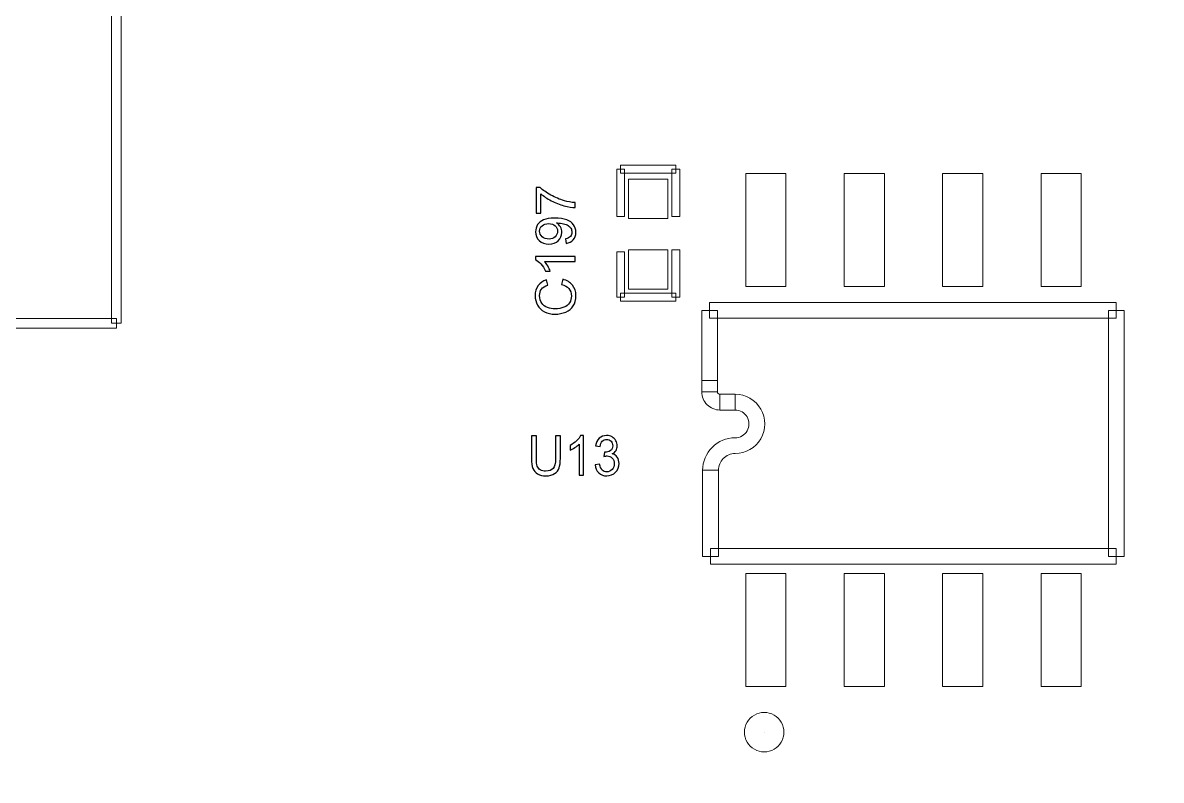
# Model space of a CAD drawing. Header units: millimetres. Extents: x -86 to 67, y -55 to 52.
# Drawn here: x -55.77 to -41.08, y -45.49 to -35.73 of the extents above; entities that cross this region are included whole.
import ezdxf

# ---------------------------------------------------------------- set-up
doc = ezdxf.new("R2010")
doc.units = ezdxf.units.MM
doc.header["$MEASUREMENT"] = 0
for name, color, linetype in [('BG_OUTLINE', 7, 'Continuous'), ('PG_SILKSCREEN_TOP', 7, 'Continuous'), ('PIN_TOP', 7, 'Continuous'), ('RD_SILKSCREEN_TOP', 7, 'Continuous')]:
    doc.layers.add(name, color=color, linetype=linetype)

msp = doc.modelspace()

# ---------------------------------------------------------------- linework, layer by layer
at = {"layer": 'BG_OUTLINE', "color": 3, "lineweight": 9}
msp.add_open_spline([(-60.0926, 34.7331), (-60.0926, 34.7331), (63.7724, 34.7331), (63.7724, 34.7331), (63.7724, 34.7331), (64.585, 34.7336), (65.3646, 34.4113), (65.9396, 33.837), (65.9396, 33.837), (66.5146, 33.2627), (66.8379, 32.4797), (66.8384, 31.667), (66.8384, 31.667), (66.8384, 31.667), (66.8412, -52.28), (66.8412, -52.28), (66.8412, -52.28), (66.8412, -52.28), (66.8384, -52.1933), (66.8384, -52.1933), (66.8384, -52.1933), (66.8389, -53.006), (66.5166, -53.7856), (65.9424, -54.3606), (65.9424, -54.3606), (65.3681, -54.9356), (64.585, -55.2589), (63.7724, -55.2594), (63.7724, -55.2594), (63.7724, -55.2594), (-60.1869, -55.2594), (-60.1869, -55.2594), (-60.1869, -55.2594), (-60.1869, -55.2594), (-60.0853, -55.2518), (-60.0853, -55.2518), (-60.0853, -55.2518), (-60.8979, -55.2523), (-61.6775, -54.9299), (-62.2525, -54.3557), (-62.2525, -54.3557), (-62.8275, -53.7814), (-63.1508, -52.9984), (-63.1513, -52.1857), (-63.1513, -52.1857), (-63.1513, -52.1857), (-63.1587, 31.667), (-63.1587, 31.667), (-63.1587, 31.667), (-63.1592, 32.4797), (-62.8369, 33.2593), (-62.2626, 33.8343), (-62.2626, 33.8343), (-61.6883, 34.4093), (-60.9053, 34.7326), (-60.0926, 34.7331)], degree=3, knots=[0, 0, 0, 0, 0.0714286, 0.0714286, 0.0714286, 0.0714286, 0.1428571, 0.1428571, 0.1428571, 0.1428571, 0.2142857, 0.2142857, 0.2142857, 0.2142857, 0.2857143, 0.2857143, 0.2857143, 0.2857143, 0.3571429, 0.3571429, 0.3571429, 0.3571429, 0.4285714, 0.4285714, 0.4285714, 0.4285714, 0.5, 0.5, 0.5, 0.5, 0.5714286, 0.5714286, 0.5714286, 0.5714286, 0.6428571, 0.6428571, 0.6428571, 0.6428571, 0.7142857, 0.7142857, 0.7142857, 0.7142857, 0.7857143, 0.7857143, 0.7857143, 0.7857143, 0.8571429, 0.8571429, 0.8571429, 0.8571429, 0.9285714, 0.9285714, 0.9285714, 0.9285714, 1, 1, 1, 1], dxfattribs=at)
at = {"layer": 'PG_SILKSCREEN_TOP', "color": 6, "lineweight": 9}
for points, knots in [([(-54.6233, -12.6265), (-54.6233, -12.6265), (-54.4963, -12.6265), (-54.4963, -12.6265), (-54.4963, -12.6265), (-54.4963, -12.6265), (-54.4963, -39.6013), (-54.4963, -39.6013), (-54.4963, -39.6013), (-54.4963, -39.6013), (-54.6233, -39.6013), (-54.6233, -39.6013), (-54.6233, -39.6013), (-54.6233, -39.6013), (-54.6233, -12.6265), (-54.6233, -12.6265)], [0, 0, 0, 0, 0.25, 0.25, 0.25, 0.25, 0.5, 0.5, 0.5, 0.5, 0.75, 0.75, 0.75, 0.75, 1, 1, 1, 1]), ([(-47.3446, -37.5632), (-47.3446, -37.5632), (-47.3446, -37.6648), (-47.3446, -37.6648), (-47.3446, -37.6648), (-47.3446, -37.6648), (-48.0558, -37.6648), (-48.0558, -37.6648), (-48.0558, -37.6648), (-48.0558, -37.6648), (-48.0558, -37.5632), (-48.0558, -37.5632), (-48.0558, -37.5632), (-48.0558, -37.5632), (-47.3446, -37.5632), (-47.3446, -37.5632)], [0, 0, 0, 0, 0.25, 0.25, 0.25, 0.25, 0.5, 0.5, 0.5, 0.5, 0.75, 0.75, 0.75, 0.75, 1, 1, 1, 1]), ([(-48.1066, -37.614), (-48.1066, -37.614), (-48.005, -37.614), (-48.005, -37.614), (-48.005, -37.614), (-48.005, -37.614), (-48.005, -38.2236), (-48.005, -38.2236), (-48.005, -38.2236), (-48.005, -38.2236), (-48.1066, -38.2236), (-48.1066, -38.2236), (-48.1066, -38.2236), (-48.1066, -38.2236), (-48.1066, -37.614), (-48.1066, -37.614)], [0, 0, 0, 0, 0.25, 0.25, 0.25, 0.25, 0.5, 0.5, 0.5, 0.5, 0.75, 0.75, 0.75, 0.75, 1, 1, 1, 1]), ([(-47.3954, -37.614), (-47.3954, -37.614), (-47.2938, -37.614), (-47.2938, -37.614), (-47.2938, -37.614), (-47.2938, -37.614), (-47.2938, -38.2236), (-47.2938, -38.2236), (-47.2938, -38.2236), (-47.2938, -38.2236), (-47.3954, -38.2236), (-47.3954, -38.2236), (-47.3954, -38.2236), (-47.3954, -38.2236), (-47.3954, -37.614), (-47.3954, -37.614)], [0, 0, 0, 0, 0.25, 0.25, 0.25, 0.25, 0.5, 0.5, 0.5, 0.5, 0.75, 0.75, 0.75, 0.75, 1, 1, 1, 1]), ([(-48.005, -39.265), (-48.005, -39.265), (-48.1066, -39.265), (-48.1066, -39.265), (-48.1066, -39.265), (-48.1066, -39.265), (-48.1066, -38.6808), (-48.1066, -38.6808), (-48.1066, -38.6808), (-48.1066, -38.6808), (-48.005, -38.6808), (-48.005, -38.6808), (-48.005, -38.6808), (-48.005, -38.6808), (-48.005, -39.265), (-48.005, -39.265)], [0, 0, 0, 0, 0.25, 0.25, 0.25, 0.25, 0.5, 0.5, 0.5, 0.5, 0.75, 0.75, 0.75, 0.75, 1, 1, 1, 1]), ([(-47.3954, -38.6554), (-47.3954, -38.6554), (-47.2938, -38.6554), (-47.2938, -38.6554), (-47.2938, -38.6554), (-47.2938, -38.6554), (-47.2938, -39.265), (-47.2938, -39.265), (-47.2938, -39.265), (-47.2938, -39.265), (-47.3954, -39.265), (-47.3954, -39.265), (-47.3954, -39.265), (-47.3954, -39.265), (-47.3954, -38.6554), (-47.3954, -38.6554)], [0, 0, 0, 0, 0.25, 0.25, 0.25, 0.25, 0.5, 0.5, 0.5, 0.5, 0.75, 0.75, 0.75, 0.75, 1, 1, 1, 1]), ([(-47.3446, -39.2142), (-47.3446, -39.2142), (-47.3446, -39.3158), (-47.3446, -39.3158), (-47.3446, -39.3158), (-47.3446, -39.3158), (-48.0558, -39.3158), (-48.0558, -39.3158), (-48.0558, -39.3158), (-48.0558, -39.3158), (-48.0558, -39.2142), (-48.0558, -39.2142), (-48.0558, -39.2142), (-48.0558, -39.2142), (-47.3446, -39.2142), (-47.3446, -39.2142)], [0, 0, 0, 0, 0.25, 0.25, 0.25, 0.25, 0.5, 0.5, 0.5, 0.5, 0.75, 0.75, 0.75, 0.75, 1, 1, 1, 1]), ([(-46.9088, -39.5365), (-46.9088, -39.5365), (-46.9088, -39.3333), (-46.9088, -39.3333), (-46.9088, -39.3333), (-46.9088, -39.3333), (-41.6629, -39.3333), (-41.6629, -39.3333), (-41.6629, -39.3333), (-41.6629, -39.3333), (-41.6629, -39.5365), (-41.6629, -39.5365), (-41.6629, -39.5365), (-41.6629, -39.5365), (-46.9088, -39.5365), (-46.9088, -39.5365)], [0, 0, 0, 0, 0.25, 0.25, 0.25, 0.25, 0.5, 0.5, 0.5, 0.5, 0.75, 0.75, 0.75, 0.75, 1, 1, 1, 1]), ([(-46.8072, -40.3376), (-46.8072, -40.3376), (-47.0104, -40.3376), (-47.0104, -40.3376), (-47.0104, -40.3376), (-47.0104, -40.3376), (-47.0104, -39.4349), (-47.0104, -39.4349), (-47.0104, -39.4349), (-47.0104, -39.4349), (-46.8072, -39.4349), (-46.8072, -39.4349), (-46.8072, -39.4349), (-46.8072, -39.4349), (-46.8072, -40.3376), (-46.8072, -40.3376)], [0, 0, 0, 0, 0.25, 0.25, 0.25, 0.25, 0.5, 0.5, 0.5, 0.5, 0.75, 0.75, 0.75, 0.75, 1, 1, 1, 1]), ([(-41.7645, -39.4349), (-41.7645, -39.4349), (-41.5613, -39.4349), (-41.5613, -39.4349), (-41.5613, -39.4349), (-41.5613, -39.4349), (-41.5613, -42.6069), (-41.5613, -42.6069), (-41.5613, -42.6069), (-41.5613, -42.6069), (-41.7645, -42.6069), (-41.7645, -42.6069), (-41.7645, -42.6069), (-41.7645, -42.6069), (-41.7645, -39.4349), (-41.7645, -39.4349)], [0, 0, 0, 0, 0.25, 0.25, 0.25, 0.25, 0.5, 0.5, 0.5, 0.5, 0.75, 0.75, 0.75, 0.75, 1, 1, 1, 1]), ([(-54.5598, -39.5378), (-54.5598, -39.5378), (-54.5598, -39.6648), (-54.5598, -39.6648), (-54.5598, -39.6648), (-54.5598, -39.6648), (-63.02, -39.6648), (-63.02, -39.6648), (-63.02, -39.6648), (-63.02, -39.6648), (-63.02, -39.5378), (-63.02, -39.5378), (-63.02, -39.5378), (-63.02, -39.5378), (-54.5598, -39.5378), (-54.5598, -39.5378)], [0, 0, 0, 0, 0.25, 0.25, 0.25, 0.25, 0.5, 0.5, 0.5, 0.5, 0.75, 0.75, 0.75, 0.75, 1, 1, 1, 1]), ([(-46.8072, -40.4842), (-46.8072, -40.4842), (-47.0104, -40.4842), (-47.0104, -40.4842), (-47.0104, -40.4842), (-47.0104, -40.4842), (-47.0104, -40.3376), (-47.0104, -40.3376), (-47.0104, -40.3376), (-47.0104, -40.3376), (-46.8072, -40.3376), (-46.8072, -40.3376), (-46.8072, -40.3376), (-46.8072, -40.3376), (-46.8072, -40.4842), (-46.8072, -40.4842)], [0, 0, 0, 0, 0.25, 0.25, 0.25, 0.25, 0.5, 0.5, 0.5, 0.5, 0.75, 0.75, 0.75, 0.75, 1, 1, 1, 1]), ([(-46.7746, -40.7199), (-46.8371, -40.72), (-46.897, -40.6952), (-46.9412, -40.6511), (-46.9412, -40.6511), (-46.9854, -40.6069), (-47.0103, -40.5467), (-47.0104, -40.4843)], [0, 0, 0, 0, 0.5, 0.5, 0.5, 0.5, 1, 1, 1, 1]), ([(-46.8072, -40.4841), (-46.8072, -40.4928), (-46.8038, -40.501), (-46.7977, -40.5071), (-46.7977, -40.5071), (-46.7916, -40.5133), (-46.7834, -40.5167), (-46.7747, -40.5167)], [0, 0, 0, 0, 0.5, 0.5, 0.5, 0.5, 1, 1, 1, 1]), ([(-46.5796, -40.5167), (-46.5796, -40.5167), (-46.5796, -40.7199), (-46.5796, -40.7199), (-46.5796, -40.7199), (-46.5796, -40.7199), (-46.7747, -40.7199), (-46.7747, -40.7199), (-46.7747, -40.7199), (-46.7747, -40.7199), (-46.7747, -40.5167), (-46.7747, -40.5167), (-46.7747, -40.5167), (-46.7747, -40.5167), (-46.5796, -40.5167), (-46.5796, -40.5167)], [0, 0, 0, 0, 0.25, 0.25, 0.25, 0.25, 0.5, 0.5, 0.5, 0.5, 0.75, 0.75, 0.75, 0.75, 1, 1, 1, 1]), ([(-46.5796, -40.5167), (-46.443, -40.5167), (-46.3168, -40.5896), (-46.2485, -40.7078), (-46.2485, -40.7078), (-46.1802, -40.8261), (-46.1802, -40.9718), (-46.2485, -41.0901), (-46.2485, -41.0901), (-46.3168, -41.2084), (-46.443, -41.2812), (-46.5796, -41.2812)], [0, 0, 0, 0, 0.3333333, 0.3333333, 0.3333333, 0.3333333, 0.6666667, 0.6666667, 0.6666667, 0.6666667, 1, 1, 1, 1]), ([(-46.5796, -41.078), (-46.5156, -41.078), (-46.4565, -41.0439), (-46.4245, -40.9885), (-46.4245, -40.9885), (-46.3925, -40.9331), (-46.3925, -40.8648), (-46.4245, -40.8094), (-46.4245, -40.8094), (-46.4565, -40.754), (-46.5156, -40.7199), (-46.5796, -40.7199)], [0, 0, 0, 0, 0.3333333, 0.3333333, 0.3333333, 0.3333333, 0.6666667, 0.6666667, 0.6666667, 0.6666667, 1, 1, 1, 1]), ([(-46.9982, -41.4967), (-46.9983, -41.3858), (-46.9543, -41.2793), (-46.8759, -41.2008), (-46.8759, -41.2008), (-46.7975, -41.1223), (-46.6906, -41.0781), (-46.5797, -41.078)], [0, 0, 0, 0, 0.5, 0.5, 0.5, 0.5, 1, 1, 1, 1]), ([(-46.5795, -41.2812), (-46.6367, -41.2813), (-46.6915, -41.304), (-46.7319, -41.3444), (-46.7319, -41.3444), (-46.7723, -41.3849), (-46.795, -41.4394), (-46.795, -41.4966)], [0, 0, 0, 0, 0.5, 0.5, 0.5, 0.5, 1, 1, 1, 1]), ([(-46.795, -42.6069), (-46.795, -42.6069), (-46.9982, -42.6069), (-46.9982, -42.6069), (-46.9982, -42.6069), (-46.9982, -42.6069), (-46.9982, -41.4966), (-46.9982, -41.4966), (-46.9982, -41.4966), (-46.9982, -41.4966), (-46.795, -41.4966), (-46.795, -41.4966), (-46.795, -41.4966), (-46.795, -41.4966), (-46.795, -42.6069), (-46.795, -42.6069)], [0, 0, 0, 0, 0.25, 0.25, 0.25, 0.25, 0.5, 0.5, 0.5, 0.5, 0.75, 0.75, 0.75, 0.75, 1, 1, 1, 1]), ([(-41.6629, -42.5053), (-41.6629, -42.5053), (-41.6629, -42.7085), (-41.6629, -42.7085), (-41.6629, -42.7085), (-41.6629, -42.7085), (-46.8966, -42.7085), (-46.8966, -42.7085), (-46.8966, -42.7085), (-46.8966, -42.7085), (-46.8966, -42.5053), (-46.8966, -42.5053), (-46.8966, -42.5053), (-46.8966, -42.5053), (-41.6629, -42.5053), (-41.6629, -42.5053)], [0, 0, 0, 0, 0.25, 0.25, 0.25, 0.25, 0.5, 0.5, 0.5, 0.5, 0.75, 0.75, 0.75, 0.75, 1, 1, 1, 1]), ([(-46.4587, -44.8733), (-46.4587, -44.7824), (-46.4102, -44.6984), (-46.3314, -44.6529), (-46.3314, -44.6529), (-46.2527, -44.6074), (-46.1557, -44.6074), (-46.0769, -44.6529), (-46.0769, -44.6529), (-45.9982, -44.6984), (-45.9497, -44.7824), (-45.9497, -44.8733)], [0, 0, 0, 0, 0.3333333, 0.3333333, 0.3333333, 0.3333333, 0.6666667, 0.6666667, 0.6666667, 0.6666667, 1, 1, 1, 1]), ([(-45.9497, -44.8733), (-45.9497, -44.9642), (-45.9982, -45.0483), (-46.0769, -45.0937), (-46.0769, -45.0937), (-46.1557, -45.1392), (-46.2527, -45.1392), (-46.3314, -45.0937), (-46.3314, -45.0937), (-46.4102, -45.0483), (-46.4587, -44.9642), (-46.4587, -44.8733)], [0, 0, 0, 0, 0.3333333, 0.3333333, 0.3333333, 0.3333333, 0.6666667, 0.6666667, 0.6666667, 0.6666667, 1, 1, 1, 1]), ([(-46.2037, -44.8733), (-46.2037, -44.8731), (-46.2038, -44.873), (-46.2039, -44.8729), (-46.2039, -44.8729), (-46.2041, -44.8728), (-46.2043, -44.8728), (-46.2044, -44.8729), (-46.2044, -44.8729), (-46.2046, -44.873), (-46.2047, -44.8731), (-46.2047, -44.8733)], [0, 0, 0, 0, 0.3333333, 0.3333333, 0.3333333, 0.3333333, 0.6666667, 0.6666667, 0.6666667, 0.6666667, 1, 1, 1, 1]), ([(-46.2047, -44.8733), (-46.2047, -44.8735), (-46.2046, -44.8737), (-46.2044, -44.8737), (-46.2044, -44.8737), (-46.2043, -44.8738), (-46.2041, -44.8738), (-46.2039, -44.8737), (-46.2039, -44.8737), (-46.2038, -44.8737), (-46.2037, -44.8735), (-46.2037, -44.8733)], [0, 0, 0, 0, 0.3333333, 0.3333333, 0.3333333, 0.3333333, 0.6666667, 0.6666667, 0.6666667, 0.6666667, 1, 1, 1, 1])]:
    msp.add_open_spline(points, degree=3, knots=knots, dxfattribs=at)
at = {"layer": 'PIN_TOP', "lineweight": 9}
for points in [[(-45.9245, -37.6678), (-45.9245, -37.6678), (-45.9245, -39.1258), (-45.9245, -39.1258), (-45.9245, -39.1258), (-45.9245, -39.1258), (-46.4427, -39.1258), (-46.4427, -39.1258), (-46.4427, -39.1258), (-46.4427, -39.1258), (-46.4427, -37.6678), (-46.4427, -37.6678), (-46.4427, -37.6678), (-46.4427, -37.6678), (-45.9245, -37.6678), (-45.9245, -37.6678)], [(-44.6545, -37.6678), (-44.6545, -37.6678), (-44.6545, -39.1258), (-44.6545, -39.1258), (-44.6545, -39.1258), (-44.6545, -39.1258), (-45.1727, -39.1258), (-45.1727, -39.1258), (-45.1727, -39.1258), (-45.1727, -39.1258), (-45.1727, -37.6678), (-45.1727, -37.6678), (-45.1727, -37.6678), (-45.1727, -37.6678), (-44.6545, -37.6678), (-44.6545, -37.6678)], [(-43.3845, -37.6678), (-43.3845, -37.6678), (-43.3845, -39.1258), (-43.3845, -39.1258), (-43.3845, -39.1258), (-43.3845, -39.1258), (-43.9027, -39.1258), (-43.9027, -39.1258), (-43.9027, -39.1258), (-43.9027, -39.1258), (-43.9027, -37.6678), (-43.9027, -37.6678), (-43.9027, -37.6678), (-43.9027, -37.6678), (-43.3845, -37.6678), (-43.3845, -37.6678)], [(-42.1145, -37.6678), (-42.1145, -37.6678), (-42.1145, -39.1258), (-42.1145, -39.1258), (-42.1145, -39.1258), (-42.1145, -39.1258), (-42.6327, -39.1258), (-42.6327, -39.1258), (-42.6327, -39.1258), (-42.6327, -39.1258), (-42.6327, -37.6678), (-42.6327, -37.6678), (-42.6327, -37.6678), (-42.6327, -37.6678), (-42.1145, -37.6678), (-42.1145, -37.6678)], [(-47.9542, -37.741), (-47.9542, -37.741), (-47.4462, -37.741), (-47.4462, -37.741), (-47.4462, -37.741), (-47.4462, -37.741), (-47.4462, -38.249), (-47.4462, -38.249), (-47.4462, -38.249), (-47.4462, -38.249), (-47.9542, -38.249), (-47.9542, -38.249), (-47.9542, -38.249), (-47.9542, -38.249), (-47.9542, -37.741), (-47.9542, -37.741)], [(-47.9542, -38.6554), (-47.9542, -38.6554), (-47.4462, -38.6554), (-47.4462, -38.6554), (-47.4462, -38.6554), (-47.4462, -38.6554), (-47.4462, -39.1634), (-47.4462, -39.1634), (-47.4462, -39.1634), (-47.4462, -39.1634), (-47.9542, -39.1634), (-47.9542, -39.1634), (-47.9542, -39.1634), (-47.9542, -39.1634), (-47.9542, -38.6554), (-47.9542, -38.6554)], [(-45.9245, -42.8276), (-45.9245, -42.8276), (-45.9245, -44.2856), (-45.9245, -44.2856), (-45.9245, -44.2856), (-45.9245, -44.2856), (-46.4427, -44.2856), (-46.4427, -44.2856), (-46.4427, -44.2856), (-46.4427, -44.2856), (-46.4427, -42.8276), (-46.4427, -42.8276), (-46.4427, -42.8276), (-46.4427, -42.8276), (-45.9245, -42.8276), (-45.9245, -42.8276)], [(-44.6545, -42.8276), (-44.6545, -42.8276), (-44.6545, -44.2856), (-44.6545, -44.2856), (-44.6545, -44.2856), (-44.6545, -44.2856), (-45.1727, -44.2856), (-45.1727, -44.2856), (-45.1727, -44.2856), (-45.1727, -44.2856), (-45.1727, -42.8276), (-45.1727, -42.8276), (-45.1727, -42.8276), (-45.1727, -42.8276), (-44.6545, -42.8276), (-44.6545, -42.8276)], [(-43.3845, -42.8276), (-43.3845, -42.8276), (-43.3845, -44.2856), (-43.3845, -44.2856), (-43.3845, -44.2856), (-43.3845, -44.2856), (-43.9027, -44.2856), (-43.9027, -44.2856), (-43.9027, -44.2856), (-43.9027, -44.2856), (-43.9027, -42.8276), (-43.9027, -42.8276), (-43.9027, -42.8276), (-43.9027, -42.8276), (-43.3845, -42.8276), (-43.3845, -42.8276)], [(-42.1145, -42.8276), (-42.1145, -42.8276), (-42.1145, -44.2856), (-42.1145, -44.2856), (-42.1145, -44.2856), (-42.1145, -44.2856), (-42.6327, -44.2856), (-42.6327, -44.2856), (-42.6327, -44.2856), (-42.6327, -44.2856), (-42.6327, -42.8276), (-42.6327, -42.8276), (-42.6327, -42.8276), (-42.6327, -42.8276), (-42.1145, -42.8276), (-42.1145, -42.8276)]]:
    msp.add_open_spline(points, degree=3, knots=[0, 0, 0, 0, 0.25, 0.25, 0.25, 0.25, 0.5, 0.5, 0.5, 0.5, 0.75, 0.75, 0.75, 0.75, 1, 1, 1, 1], dxfattribs=at)
at = {"layer": 'RD_SILKSCREEN_TOP', "color": 8}
for points, knots in [([(-49.0842, -38.1807), (-49.0842, -38.1807), (-49.1443, -38.1807), (-49.1443, -38.1807), (-49.1443, -38.1807), (-49.1443, -38.1807), (-49.1443, -37.8512), (-49.1443, -37.8512), (-49.1443, -37.8512), (-49.1443, -37.8512), (-49.0957, -37.8512), (-49.0957, -37.8512), (-49.0957, -37.8512), (-49.0612, -37.8836), (-49.0153, -37.9157), (-48.9582, -37.9476), (-48.9582, -37.9476), (-48.901, -37.9793), (-48.8421, -38.004), (-48.7818, -38.0213), (-48.7818, -38.0213), (-48.7391, -38.0339), (-48.6925, -38.0418), (-48.6418, -38.0453), (-48.6418, -38.0453), (-48.6418, -38.0453), (-48.6418, -38.1095), (-48.6418, -38.1095), (-48.6418, -38.1095), (-48.6819, -38.1088), (-48.7302, -38.101), (-48.787, -38.0859), (-48.787, -38.0859), (-48.8437, -38.0709), (-48.8984, -38.0493), (-48.9511, -38.0212), (-48.9511, -38.0212), (-49.0037, -37.993), (-49.0481, -37.9631), (-49.0842, -37.9313), (-49.0842, -37.9313), (-49.0842, -37.9313), (-49.0842, -38.1807), (-49.0842, -38.1807)], [0, 0, 0, 0, 0.0909091, 0.0909091, 0.0909091, 0.0909091, 0.1818182, 0.1818182, 0.1818182, 0.1818182, 0.2727273, 0.2727273, 0.2727273, 0.2727273, 0.3636364, 0.3636364, 0.3636364, 0.3636364, 0.4545455, 0.4545455, 0.4545455, 0.4545455, 0.5454545, 0.5454545, 0.5454545, 0.5454545, 0.6363636, 0.6363636, 0.6363636, 0.6363636, 0.7272727, 0.7272727, 0.7272727, 0.7272727, 0.8181818, 0.8181818, 0.8181818, 0.8181818, 0.9090909, 0.9090909, 0.9090909, 0.9090909, 1, 1, 1, 1]), ([(-48.7595, -38.571), (-48.7595, -38.571), (-48.7651, -38.5109), (-48.7651, -38.5109), (-48.7651, -38.5109), (-48.7369, -38.5058), (-48.7164, -38.4961), (-48.7036, -38.4818), (-48.7036, -38.4818), (-48.6909, -38.4674), (-48.6845, -38.4491), (-48.6845, -38.4265), (-48.6845, -38.4265), (-48.6845, -38.4073), (-48.6889, -38.3905), (-48.6977, -38.376), (-48.6977, -38.376), (-48.7065, -38.3616), (-48.7183, -38.3497), (-48.733, -38.3405), (-48.733, -38.3405), (-48.7477, -38.3311), (-48.7676, -38.3234), (-48.7925, -38.3171), (-48.7925, -38.3171), (-48.8175, -38.311), (-48.843, -38.3078), (-48.8689, -38.3078), (-48.8689, -38.3078), (-48.8716, -38.3078), (-48.8759, -38.3079), (-48.8814, -38.3081), (-48.8814, -38.3081), (-48.8616, -38.3207), (-48.8453, -38.3377), (-48.833, -38.3593), (-48.833, -38.3593), (-48.8205, -38.381), (-48.8144, -38.4045), (-48.8144, -38.4296), (-48.8144, -38.4296), (-48.8144, -38.4718), (-48.8297, -38.5075), (-48.8603, -38.5366), (-48.8603, -38.5366), (-48.8908, -38.5658), (-48.931, -38.5804), (-48.981, -38.5804), (-48.981, -38.5804), (-49.0327, -38.5804), (-49.0742, -38.5652), (-49.1057, -38.5347), (-49.1057, -38.5347), (-49.1373, -38.5043), (-49.153, -38.4661), (-49.153, -38.4202), (-49.153, -38.4202), (-49.153, -38.3872), (-49.144, -38.3569), (-49.1262, -38.3295), (-49.1262, -38.3295), (-49.1085, -38.3021), (-49.083, -38.2812), (-49.05, -38.267), (-49.05, -38.267), (-49.0171, -38.2528), (-48.9693, -38.2456), (-48.9067, -38.2456), (-48.9067, -38.2456), (-48.8418, -38.2456), (-48.79, -38.2526), (-48.7513, -38.2667), (-48.7513, -38.2667), (-48.7128, -38.281), (-48.6835, -38.302), (-48.6634, -38.3298), (-48.6634, -38.3298), (-48.6432, -38.3578), (-48.6331, -38.3904), (-48.6331, -38.428), (-48.6331, -38.428), (-48.6331, -38.4678), (-48.6442, -38.5003), (-48.6663, -38.5255), (-48.6663, -38.5255), (-48.6884, -38.5508), (-48.7194, -38.5659), (-48.7595, -38.571)], [0, 0, 0, 0, 0.0454545, 0.0454545, 0.0454545, 0.0454545, 0.0909091, 0.0909091, 0.0909091, 0.0909091, 0.1363636, 0.1363636, 0.1363636, 0.1363636, 0.1818182, 0.1818182, 0.1818182, 0.1818182, 0.2272727, 0.2272727, 0.2272727, 0.2272727, 0.2727273, 0.2727273, 0.2727273, 0.2727273, 0.3181818, 0.3181818, 0.3181818, 0.3181818, 0.3636364, 0.3636364, 0.3636364, 0.3636364, 0.4090909, 0.4090909, 0.4090909, 0.4090909, 0.4545455, 0.4545455, 0.4545455, 0.4545455, 0.5, 0.5, 0.5, 0.5, 0.5454545, 0.5454545, 0.5454545, 0.5454545, 0.5909091, 0.5909091, 0.5909091, 0.5909091, 0.6363636, 0.6363636, 0.6363636, 0.6363636, 0.6818182, 0.6818182, 0.6818182, 0.6818182, 0.7272727, 0.7272727, 0.7272727, 0.7272727, 0.7727273, 0.7727273, 0.7727273, 0.7727273, 0.8181818, 0.8181818, 0.8181818, 0.8181818, 0.8636364, 0.8636364, 0.8636364, 0.8636364, 0.9090909, 0.9090909, 0.9090909, 0.9090909, 0.9545455, 0.9545455, 0.9545455, 0.9545455, 1, 1, 1, 1]), ([(-48.9842, -38.3151), (-49.02, -38.3151), (-49.0486, -38.3246), (-49.0696, -38.3437), (-49.0696, -38.3437), (-49.0907, -38.3629), (-49.1012, -38.3858), (-49.1012, -38.4127), (-49.1012, -38.4127), (-49.1012, -38.4404), (-49.0899, -38.4646), (-49.0672, -38.4852), (-49.0672, -38.4852), (-49.0445, -38.5058), (-49.0151, -38.5161), (-48.979, -38.5161), (-48.979, -38.5161), (-48.9465, -38.5161), (-48.9202, -38.5063), (-48.9, -38.4867), (-48.9, -38.4867), (-48.8797, -38.4672), (-48.8696, -38.4431), (-48.8696, -38.4144), (-48.8696, -38.4144), (-48.8696, -38.3854), (-48.8797, -38.3617), (-48.9, -38.3431), (-48.9, -38.3431), (-48.9202, -38.3244), (-48.9483, -38.3151), (-48.9842, -38.3151)], [0, 0, 0, 0, 0.125, 0.125, 0.125, 0.125, 0.25, 0.25, 0.25, 0.25, 0.375, 0.375, 0.375, 0.375, 0.5, 0.5, 0.5, 0.5, 0.625, 0.625, 0.625, 0.625, 0.75, 0.75, 0.75, 0.75, 0.875, 0.875, 0.875, 0.875, 1, 1, 1, 1]), ([(-48.6418, -38.7405), (-48.6418, -38.7405), (-48.6418, -38.8029), (-48.6418, -38.8029), (-48.6418, -38.8029), (-48.6418, -38.8029), (-49.0401, -38.8029), (-49.0401, -38.8029), (-49.0401, -38.8029), (-49.0257, -38.818), (-49.0114, -38.8377), (-48.997, -38.8621), (-48.997, -38.8621), (-48.9827, -38.8866), (-48.9719, -38.9086), (-48.9648, -38.928), (-48.9648, -38.928), (-48.9648, -38.928), (-49.0251, -38.928), (-49.0251, -38.928), (-49.0251, -38.928), (-49.0416, -38.893), (-49.0615, -38.8624), (-49.0849, -38.8363), (-49.0849, -38.8363), (-49.1083, -38.8102), (-49.131, -38.7916), (-49.153, -38.7807), (-49.153, -38.7807), (-49.153, -38.7807), (-49.153, -38.7405), (-49.153, -38.7405), (-49.153, -38.7405), (-49.153, -38.7405), (-48.6418, -38.7405), (-48.6418, -38.7405)], [0, 0, 0, 0, 0.1111111, 0.1111111, 0.1111111, 0.1111111, 0.2222222, 0.2222222, 0.2222222, 0.2222222, 0.3333333, 0.3333333, 0.3333333, 0.3333333, 0.4444444, 0.4444444, 0.4444444, 0.4444444, 0.5555556, 0.5555556, 0.5555556, 0.5555556, 0.6666667, 0.6666667, 0.6666667, 0.6666667, 0.7777778, 0.7777778, 0.7777778, 0.7777778, 0.8888889, 0.8888889, 0.8888889, 0.8888889, 1, 1, 1, 1]), ([(-48.8203, -39.1009), (-48.8203, -39.1009), (-48.8032, -39.0335), (-48.8032, -39.0335), (-48.8032, -39.0335), (-48.748, -39.0476), (-48.7058, -39.0731), (-48.6766, -39.1097), (-48.6766, -39.1097), (-48.6476, -39.1464), (-48.6331, -39.1913), (-48.6331, -39.2444), (-48.6331, -39.2444), (-48.6331, -39.2992), (-48.6443, -39.3438), (-48.6666, -39.3782), (-48.6666, -39.3782), (-48.689, -39.4126), (-48.7213, -39.4388), (-48.7637, -39.4567), (-48.7637, -39.4567), (-48.8061, -39.4746), (-48.8516, -39.4836), (-48.9002, -39.4836), (-48.9002, -39.4836), (-48.9532, -39.4836), (-48.9994, -39.4735), (-49.0389, -39.4532), (-49.0389, -39.4532), (-49.0784, -39.4329), (-49.1083, -39.4041), (-49.1289, -39.3667), (-49.1289, -39.3667), (-49.1494, -39.3293), (-49.1596, -39.2882), (-49.1596, -39.2433), (-49.1596, -39.2433), (-49.1596, -39.1923), (-49.1466, -39.1495), (-49.1207, -39.1148), (-49.1207, -39.1148), (-49.0947, -39.0801), (-49.0583, -39.0559), (-49.0113, -39.0423), (-49.0113, -39.0423), (-49.0113, -39.0423), (-48.9956, -39.1085), (-48.9956, -39.1085), (-48.9956, -39.1085), (-49.0327, -39.1204), (-49.0596, -39.1374), (-49.0766, -39.16), (-49.0766, -39.16), (-49.0935, -39.1824), (-49.1019, -39.2106), (-49.1019, -39.2447), (-49.1019, -39.2447), (-49.1019, -39.2838), (-49.0926, -39.3164), (-49.0739, -39.3427), (-49.0739, -39.3427), (-49.055, -39.3691), (-49.0299, -39.3875), (-48.9982, -39.3981), (-48.9982, -39.3981), (-48.9667, -39.4088), (-48.9341, -39.4141), (-48.9006, -39.4141), (-48.9006, -39.4141), (-48.8572, -39.4141), (-48.8195, -39.4078), (-48.7871, -39.3953), (-48.7871, -39.3953), (-48.7549, -39.3826), (-48.7307, -39.363), (-48.7147, -39.3363), (-48.7147, -39.3363), (-48.6987, -39.3097), (-48.6908, -39.2809), (-48.6908, -39.2498), (-48.6908, -39.2498), (-48.6908, -39.2121), (-48.7017, -39.1802), (-48.7234, -39.154), (-48.7234, -39.154), (-48.7452, -39.1278), (-48.7775, -39.1102), (-48.8203, -39.1009)], [0, 0, 0, 0, 0.0454545, 0.0454545, 0.0454545, 0.0454545, 0.0909091, 0.0909091, 0.0909091, 0.0909091, 0.1363636, 0.1363636, 0.1363636, 0.1363636, 0.1818182, 0.1818182, 0.1818182, 0.1818182, 0.2272727, 0.2272727, 0.2272727, 0.2272727, 0.2727273, 0.2727273, 0.2727273, 0.2727273, 0.3181818, 0.3181818, 0.3181818, 0.3181818, 0.3636364, 0.3636364, 0.3636364, 0.3636364, 0.4090909, 0.4090909, 0.4090909, 0.4090909, 0.4545455, 0.4545455, 0.4545455, 0.4545455, 0.5, 0.5, 0.5, 0.5, 0.5454545, 0.5454545, 0.5454545, 0.5454545, 0.5909091, 0.5909091, 0.5909091, 0.5909091, 0.6363636, 0.6363636, 0.6363636, 0.6363636, 0.6818182, 0.6818182, 0.6818182, 0.6818182, 0.7272727, 0.7272727, 0.7272727, 0.7272727, 0.7727273, 0.7727273, 0.7727273, 0.7727273, 0.8181818, 0.8181818, 0.8181818, 0.8181818, 0.8636364, 0.8636364, 0.8636364, 0.8636364, 0.9090909, 0.9090909, 0.9090909, 0.9090909, 0.9545455, 0.9545455, 0.9545455, 0.9545455, 1, 1, 1, 1]), ([(-48.8962, -41.0505), (-48.8962, -41.0505), (-48.8335, -41.0505), (-48.8335, -41.0505), (-48.8335, -41.0505), (-48.8335, -41.0505), (-48.8335, -41.3447), (-48.8335, -41.3447), (-48.8335, -41.3447), (-48.8335, -41.3958), (-48.839, -41.4364), (-48.8498, -41.4666), (-48.8498, -41.4666), (-48.8605, -41.4967), (-48.8798, -41.5211), (-48.908, -41.5399), (-48.908, -41.5399), (-48.936, -41.5589), (-48.9728, -41.5683), (-49.0184, -41.5683), (-49.0184, -41.5683), (-49.0626, -41.5683), (-49.0989, -41.5601), (-49.127, -41.5436), (-49.127, -41.5436), (-49.1552, -41.5272), (-49.1753, -41.5034), (-49.1873, -41.4722), (-49.1873, -41.4722), (-49.1995, -41.4411), (-49.2054, -41.3986), (-49.2054, -41.3447), (-49.2054, -41.3447), (-49.2054, -41.3447), (-49.2054, -41.0505), (-49.2054, -41.0505), (-49.2054, -41.0505), (-49.2054, -41.0505), (-49.1428, -41.0505), (-49.1428, -41.0505), (-49.1428, -41.0505), (-49.1428, -41.0505), (-49.1428, -41.3443), (-49.1428, -41.3443), (-49.1428, -41.3443), (-49.1428, -41.3886), (-49.139, -41.4212), (-49.1314, -41.442), (-49.1314, -41.442), (-49.1238, -41.463), (-49.1106, -41.4791), (-49.0921, -41.4905), (-49.0921, -41.4905), (-49.0734, -41.5019), (-49.0507, -41.5076), (-49.0239, -41.5076), (-49.0239, -41.5076), (-48.9778, -41.5076), (-48.945, -41.4963), (-48.9254, -41.4738), (-48.9254, -41.4738), (-48.9059, -41.4514), (-48.8962, -41.4082), (-48.8962, -41.3443), (-48.8962, -41.3443), (-48.8962, -41.3443), (-48.8962, -41.0505), (-48.8962, -41.0505)], [0, 0, 0, 0, 0.0588235, 0.0588235, 0.0588235, 0.0588235, 0.1176471, 0.1176471, 0.1176471, 0.1176471, 0.1764706, 0.1764706, 0.1764706, 0.1764706, 0.2352941, 0.2352941, 0.2352941, 0.2352941, 0.2941176, 0.2941176, 0.2941176, 0.2941176, 0.3529412, 0.3529412, 0.3529412, 0.3529412, 0.4117647, 0.4117647, 0.4117647, 0.4117647, 0.4705882, 0.4705882, 0.4705882, 0.4705882, 0.5294118, 0.5294118, 0.5294118, 0.5294118, 0.5882353, 0.5882353, 0.5882353, 0.5882353, 0.6470588, 0.6470588, 0.6470588, 0.6470588, 0.7058824, 0.7058824, 0.7058824, 0.7058824, 0.7647059, 0.7647059, 0.7647059, 0.7647059, 0.8235294, 0.8235294, 0.8235294, 0.8235294, 0.8823529, 0.8823529, 0.8823529, 0.8823529, 0.9411765, 0.9411765, 0.9411765, 0.9411765, 1, 1, 1, 1]), ([(-48.5344, -41.5596), (-48.5344, -41.5596), (-48.5924, -41.5596), (-48.5924, -41.5596), (-48.5924, -41.5596), (-48.5924, -41.5596), (-48.5924, -41.1613), (-48.5924, -41.1613), (-48.5924, -41.1613), (-48.6064, -41.1757), (-48.6247, -41.19), (-48.6473, -41.2044), (-48.6473, -41.2044), (-48.6701, -41.2187), (-48.6905, -41.2295), (-48.7085, -41.2366), (-48.7085, -41.2366), (-48.7085, -41.2366), (-48.7085, -41.1763), (-48.7085, -41.1763), (-48.7085, -41.1763), (-48.676, -41.1598), (-48.6476, -41.1399), (-48.6234, -41.1165), (-48.6234, -41.1165), (-48.5991, -41.0931), (-48.5819, -41.0704), (-48.5718, -41.0484), (-48.5718, -41.0484), (-48.5718, -41.0484), (-48.5344, -41.0484), (-48.5344, -41.0484), (-48.5344, -41.0484), (-48.5344, -41.0484), (-48.5344, -41.5596), (-48.5344, -41.5596)], [0, 0, 0, 0, 0.1111111, 0.1111111, 0.1111111, 0.1111111, 0.2222222, 0.2222222, 0.2222222, 0.2222222, 0.3333333, 0.3333333, 0.3333333, 0.3333333, 0.4444444, 0.4444444, 0.4444444, 0.4444444, 0.5555556, 0.5555556, 0.5555556, 0.5555556, 0.6666667, 0.6666667, 0.6666667, 0.6666667, 0.7777778, 0.7777778, 0.7777778, 0.7777778, 0.8888889, 0.8888889, 0.8888889, 0.8888889, 1, 1, 1, 1]), ([(-48.3853, -41.4252), (-48.3853, -41.4252), (-48.3274, -41.4169), (-48.3274, -41.4169), (-48.3274, -41.4169), (-48.3206, -41.4523), (-48.3093, -41.4778), (-48.2933, -41.4935), (-48.2933, -41.4935), (-48.2773, -41.5091), (-48.2578, -41.5169), (-48.2348, -41.5169), (-48.2348, -41.5169), (-48.2075, -41.5169), (-48.1844, -41.5067), (-48.1655, -41.4863), (-48.1655, -41.4863), (-48.1469, -41.466), (-48.1374, -41.4407), (-48.1374, -41.4106), (-48.1374, -41.4106), (-48.1374, -41.3819), (-48.146, -41.3582), (-48.1635, -41.3396), (-48.1635, -41.3396), (-48.181, -41.321), (-48.2031, -41.3116), (-48.23, -41.3116), (-48.23, -41.3116), (-48.2409, -41.3116), (-48.2546, -41.314), (-48.2709, -41.3186), (-48.2709, -41.3186), (-48.2709, -41.3186), (-48.2644, -41.2637), (-48.2644, -41.2637), (-48.2644, -41.2637), (-48.2605, -41.2642), (-48.2575, -41.2645), (-48.2551, -41.2645), (-48.2551, -41.2645), (-48.2304, -41.2645), (-48.2082, -41.2575), (-48.1884, -41.2436), (-48.1884, -41.2436), (-48.1685, -41.2297), (-48.1587, -41.2083), (-48.1587, -41.1793), (-48.1587, -41.1793), (-48.1587, -41.1565), (-48.1659, -41.1374), (-48.1803, -41.1224), (-48.1803, -41.1224), (-48.1947, -41.1074), (-48.2134, -41.0998), (-48.2361, -41.0998), (-48.2361, -41.0998), (-48.2587, -41.0998), (-48.2775, -41.1075), (-48.2925, -41.1227), (-48.2925, -41.1227), (-48.3075, -41.138), (-48.3173, -41.161), (-48.3215, -41.1916), (-48.3215, -41.1916), (-48.3215, -41.1916), (-48.3795, -41.1804), (-48.3795, -41.1804), (-48.3795, -41.1804), (-48.3725, -41.1385), (-48.3563, -41.106), (-48.3312, -41.083), (-48.3312, -41.083), (-48.306, -41.06), (-48.2747, -41.0484), (-48.2373, -41.0484), (-48.2373, -41.0484), (-48.2116, -41.0484), (-48.1878, -41.0544), (-48.1661, -41.0663), (-48.1661, -41.0663), (-48.1445, -41.0782), (-48.1278, -41.0945), (-48.1162, -41.1151), (-48.1162, -41.1151), (-48.1048, -41.1357), (-48.099, -41.1575), (-48.099, -41.1808), (-48.099, -41.1808), (-48.099, -41.2027), (-48.1044, -41.2227), (-48.1155, -41.2409), (-48.1155, -41.2409), (-48.1265, -41.2589), (-48.1427, -41.2732), (-48.1642, -41.2839), (-48.1642, -41.2839), (-48.1362, -41.2908), (-48.1145, -41.3052), (-48.099, -41.3272), (-48.099, -41.3272), (-48.0836, -41.349), (-48.0758, -41.3763), (-48.0758, -41.4092), (-48.0758, -41.4092), (-48.0758, -41.4536), (-48.0908, -41.4913), (-48.121, -41.5223), (-48.121, -41.5223), (-48.1511, -41.5532), (-48.1891, -41.5686), (-48.2351, -41.5686), (-48.2351, -41.5686), (-48.2766, -41.5686), (-48.3111, -41.5553), (-48.3384, -41.5287), (-48.3384, -41.5287), (-48.3658, -41.5021), (-48.3815, -41.4676), (-48.3853, -41.4252)], [0, 0, 0, 0, 0.0333333, 0.0333333, 0.0333333, 0.0333333, 0.0666667, 0.0666667, 0.0666667, 0.0666667, 0.1, 0.1, 0.1, 0.1, 0.1333333, 0.1333333, 0.1333333, 0.1333333, 0.1666667, 0.1666667, 0.1666667, 0.1666667, 0.2, 0.2, 0.2, 0.2, 0.2333333, 0.2333333, 0.2333333, 0.2333333, 0.2666667, 0.2666667, 0.2666667, 0.2666667, 0.3, 0.3, 0.3, 0.3, 0.3333333, 0.3333333, 0.3333333, 0.3333333, 0.3666667, 0.3666667, 0.3666667, 0.3666667, 0.4, 0.4, 0.4, 0.4, 0.4333333, 0.4333333, 0.4333333, 0.4333333, 0.4666667, 0.4666667, 0.4666667, 0.4666667, 0.5, 0.5, 0.5, 0.5, 0.5333333, 0.5333333, 0.5333333, 0.5333333, 0.5666667, 0.5666667, 0.5666667, 0.5666667, 0.6, 0.6, 0.6, 0.6, 0.6333333, 0.6333333, 0.6333333, 0.6333333, 0.6666667, 0.6666667, 0.6666667, 0.6666667, 0.7, 0.7, 0.7, 0.7, 0.7333333, 0.7333333, 0.7333333, 0.7333333, 0.7666667, 0.7666667, 0.7666667, 0.7666667, 0.8, 0.8, 0.8, 0.8, 0.8333333, 0.8333333, 0.8333333, 0.8333333, 0.8666667, 0.8666667, 0.8666667, 0.8666667, 0.9, 0.9, 0.9, 0.9, 0.9333333, 0.9333333, 0.9333333, 0.9333333, 0.9666667, 0.9666667, 0.9666667, 0.9666667, 1, 1, 1, 1])]:
    msp.add_open_spline(points, degree=3, knots=knots, dxfattribs=at)

doc.saveas('drawing.dxf')
